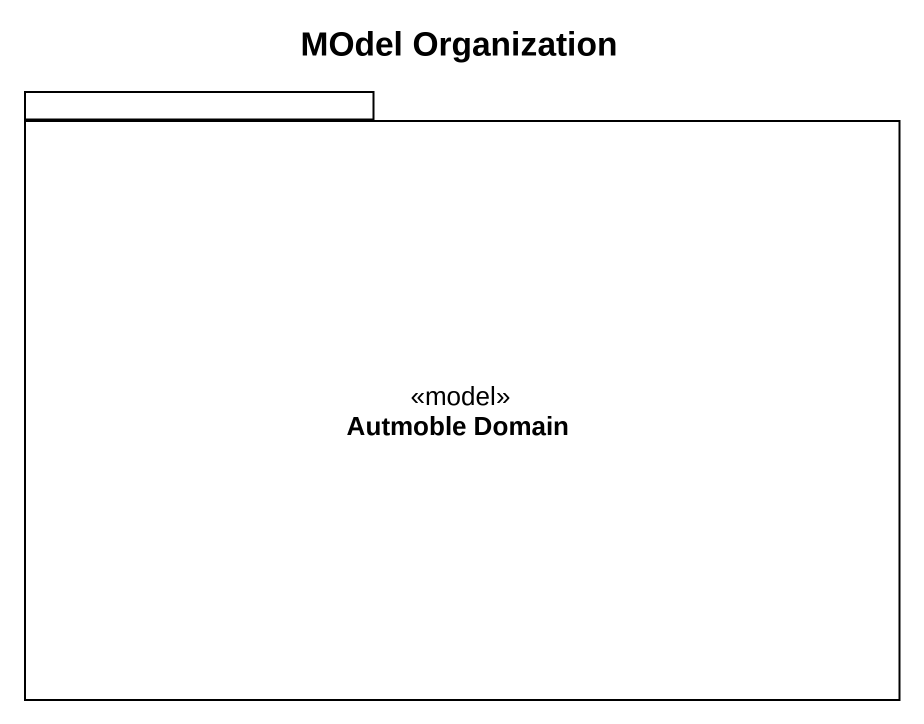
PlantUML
@startuml
title MOdel Organization
package "Autmoble Domain" as Autmoble_Domain <<model>> {
}
@enduml
